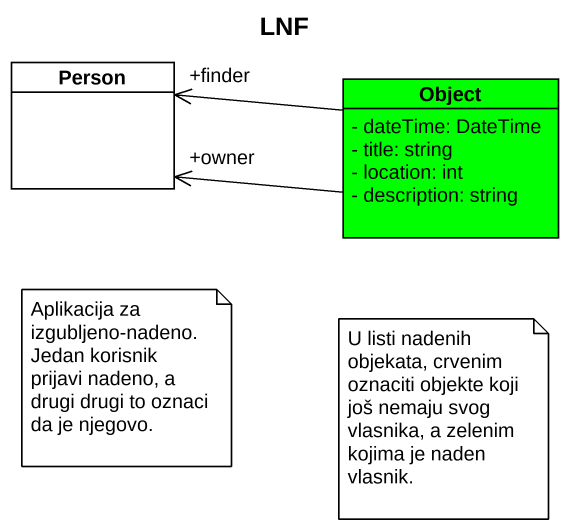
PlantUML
@startuml
title LNF
hide circle
hide empty members
skinparam classAttributeIconSize 0
class "Person" as Person_
class "Object" as Object_ #00FF00 {
  - dateTime: DateTime
  - title: string
  - location: int
  - description: string
}
Person_ "+finder" <-right- Object_
Person_ "+owner" <-right- Object_
note as N1
  Aplikacija za izgubljeno-nadeno. Jedan korisnik prijavi nadeno, a drugi drugi to oznaci da je njegovo.
end note
note as N2
  U listi nadenih objekata, crvenim oznaciti objekte koji još nemaju svog vlasnika, a zelenim kojima je naden vlasnik.
end note
@enduml
